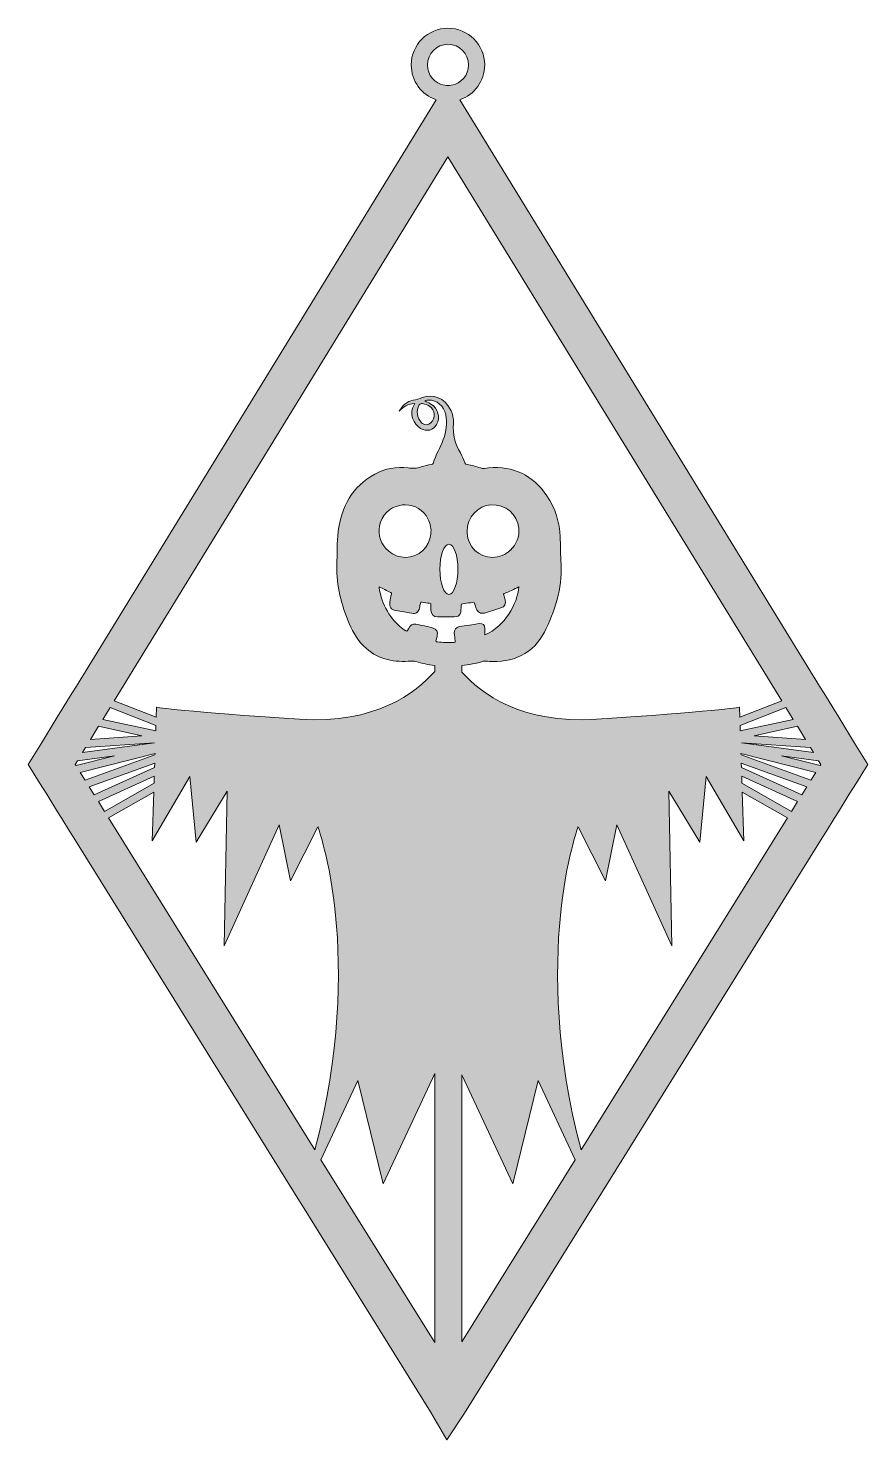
# Model space of a CAD drawing. Extents: x 689 to 2312, y -2864 to -135.
import ezdxf

# ---------------------------------------------------------------- set-up
doc = ezdxf.new("R2010")
doc.units = 0
doc.header["$MEASUREMENT"] = 0
doc.layers.add('Layer 1', color=7, linetype='Continuous')

msp = doc.modelspace()

# ---------------------------------------------------------------- hatches: boundary and pattern name
at = {"layer": 'Layer 1', "true_color": 0x6870b5}
h = msp.add_hatch(color=173, dxfattribs=at)
h.dxf.hatch_style = 2
edge = h.paths.add_edge_path()
edge.add_spline(control_points=[(2305.8, -1548.5), (2305.8, -1548.5), (2296.3, -1533), (2296.3, -1533), (2296.3, -1533), (2286.7, -1517.4), (2286.7, -1517.4), (2286.7, -1517.4), (2256.1, -1467.4), (2256.1, -1467.4), (2256.1, -1467.4), (2247.7, -1453.9), (2247.7, -1453.9), (2247.7, -1453.9), (2227, -1420), (2227, -1420), (2227, -1420), (2219, -1407), (2219, -1407), (2219, -1407), (1523.5, -273.3), (1523.5, -273.3), (1551.4, -263.8), (1571.4, -237.4), (1571.4, -206.2), (1571.4, -167), (1539.6, -135.2), (1500.4, -135.2), (1461.2, -135.2), (1429.4, -167), (1429.4, -206.2), (1429.4, -237.4), (1449.4, -263.8), (1477.4, -273.3), (1477.4, -273.3), (781.9, -1407), (781.9, -1407), (781.9, -1407), (773.9, -1420), (773.9, -1420), (773.9, -1420), (753.1, -1453.9), (753.1, -1453.9), (753.1, -1453.9), (744.8, -1467.4), (744.8, -1467.4), (744.8, -1467.4), (714.2, -1517.4), (714.2, -1517.4), (714.2, -1517.4), (704.6, -1533), (704.6, -1533), (704.6, -1533), (695.1, -1548.5), (695.1, -1548.5), (695.1, -1548.5), (688.8, -1558.7), (688.8, -1558.7), (688.8, -1558.7), (692.1, -1564), (692.1, -1564), (692.1, -1564), (702.4, -1580.7), (702.4, -1580.7), (702.4, -1580.7), (710.7, -1594), (710.7, -1594), (710.7, -1594), (724.6, -1616.2), (724.6, -1616.2), (724.6, -1616.2), (732.6, -1629.2), (732.6, -1629.2), (732.6, -1629.2), (745.6, -1650), (745.6, -1650), (745.6, -1650), (753.5, -1662.8), (753.5, -1662.8), (753.5, -1662.8), (768.9, -1687.6), (768.9, -1687.6), (768.9, -1687.6), (776.9, -1700.2), (776.9, -1700.2), (776.9, -1700.2), (1213.5, -2402.8), (1213.5, -2402.8), (1213.5, -2402.8), (1216, -2406.8), (1216, -2406.8), (1216, -2406.8), (1466.8, -2810.2), (1466.8, -2810.2), (1466.8, -2810.2), (1498.2, -2864.3), (1498.2, -2864.3), (1498.2, -2864.3), (1532.6, -2812.6), (1532.6, -2812.6), (1532.6, -2812.6), (1784.9, -2406.7), (1784.9, -2406.7), (1784.9, -2406.7), (1787.4, -2402.7), (1787.4, -2402.7), (1787.4, -2402.7), (2224, -1700.2), (2224, -1700.2), (2224, -1700.2), (2232, -1687.5), (2232, -1687.5), (2232, -1687.5), (2247.3, -1662.8), (2247.3, -1662.8), (2247.3, -1662.8), (2255.3, -1650), (2255.3, -1650), (2255.3, -1650), (2268.3, -1629.2), (2268.3, -1629.2), (2268.3, -1629.2), (2276.3, -1616.2), (2276.3, -1616.2), (2276.3, -1616.2), (2290.1, -1594), (2290.1, -1594), (2290.1, -1594), (2298.4, -1580.7), (2298.4, -1580.7), (2298.4, -1580.7), (2299.5, -1579), (2299.5, -1579), (2299.5, -1579), (2308.8, -1564), (2308.8, -1564), (2308.8, -1564), (2312.1, -1558.7), (2312.1, -1558.7), (2312.1, -1558.7), (2305.8, -1548.5), (2305.8, -1548.5)], knot_values=[0, 0, 0, 0, 1, 1, 1, 2, 2, 2, 3, 3, 3, 4, 4, 4, 5, 5, 5, 6, 6, 6, 7, 7, 7, 8, 8, 8, 9, 9, 9, 10, 10, 10, 11, 11, 11, 12, 12, 12, 13, 13, 13, 14, 14, 14, 15, 15, 15, 16, 16, 16, 17, 17, 17, 18, 18, 18, 19, 19, 19, 20, 20, 20, 21, 21, 21, 22, 22, 22, 23, 23, 23, 24, 24, 24, 25, 25, 25, 26, 26, 26, 27, 27, 27, 28, 28, 28, 29, 29, 29, 30, 30, 30, 31, 31, 31, 32, 32, 32, 33, 33, 33, 34, 34, 34, 35, 35, 35, 36, 36, 36, 37, 37, 37, 38, 38, 38, 39, 39, 39, 40, 40, 40, 41, 41, 41, 42, 42, 42, 43, 43, 43, 44, 44, 44, 45, 45, 45, 46, 46, 46, 47, 47, 47, 47], degree=3, periodic=1)
h.paths.add_polyline_path([(2206.9, -1535.2), (2068.2, -1516.5), (2201.4, -1526.1)])
h.paths.add_polyline_path([(2191.8, -1510.5), (2092.2, -1503.2), (2176.1, -1484.8)])
h.paths.add_polyline_path([(2167.8, -1471.4), (2065.4, -1493.8), (2065.1, -1483.3), (2153.8, -1448.6)])
edge = h.paths.add_edge_path()
edge.add_spline(control_points=[(1460.6, -206.2), (1460.6, -184.1), (1478.4, -166.3), (1500.4, -166.3), (1522.5, -166.3), (1540.3, -184.1), (1540.3, -206.2), (1540.3, -226.1), (1525.6, -242.8), (1506.4, -245.5), (1504.4, -245.9), (1502.4, -246.1), (1500.4, -246.1), (1498.4, -246.1), (1496.4, -245.9), (1494.4, -245.5), (1475.3, -242.8), (1460.6, -226.1), (1460.6, -206.2)], knot_values=[0, 0, 0, 0, 1, 1, 1, 2, 2, 2, 3, 3, 3, 4, 4, 4, 5, 5, 5, 6, 6, 6, 6], degree=3, periodic=1)
edge = h.paths.add_edge_path()
edge.add_spline(control_points=[(1500.4, -383.6), (1500.4, -383.6), (2145.8, -1435.6), (2145.8, -1435.6), (2145.8, -1435.6), (2064.6, -1467.4), (2064.6, -1467.4), (2064.6, -1467.4), (2063.9, -1447.9), (2063.9, -1447.9), (2063.9, -1447.9), (2009.6, -1457.1), (1787.3, -1471.2), (1642.5, -1480.5), (1564.2, -1422), (1527.3, -1380), (1527.3, -1380), (1527.3, -1367.6), (1527.3, -1367.6), (1541.2, -1366), (1555, -1363.3), (1568.7, -1359.2), (1570.3, -1358.7), (1572, -1358.3), (1573.7, -1358.6), (1578.2, -1359.5), (1582.9, -1359.5), (1587.7, -1359.5), (1609.5, -1359.8), (1630.3, -1355.7), (1649.2, -1344.2), (1668.1, -1332.6), (1681.1, -1315.5), (1690.4, -1295.9), (1710.5, -1254.1), (1722.1, -1210.4), (1718.7, -1163.5), (1717.7, -1148.6), (1718.1, -1133.7), (1717.4, -1118.8), (1716.1, -1090), (1708.1, -1063.3), (1691.8, -1039.3), (1664.8, -999.3), (1627.3, -981), (1578.9, -985.3), (1573.7, -985.7), (1568.5, -987.3), (1563, -985.3), (1554.7, -982.2), (1546, -980.2), (1537.2, -978.8), (1535.1, -978.5), (1534, -977.6), (1533.3, -975.6), (1530.9, -968.9), (1527.8, -962.4), (1524.3, -956.1), (1514.6, -938.6), (1508.8, -920.2), (1511, -899.8), (1512, -890), (1509.4, -880.5), (1504.9, -871.6), (1494.7, -851.2), (1470.2, -840.7), (1450.8, -849.4), (1445, -851.9), (1439.4, -853.3), (1433.3, -854.2), (1420.3, -856.3), (1412.3, -865.1), (1406.1, -875.8), (1413.8, -866.6), (1423.3, -861.2), (1436, -860.7), (1435.5, -861.8), (1435.3, -862.4), (1434.9, -863), (1423.7, -880.1), (1434.2, -900.9), (1447.5, -908.8), (1459.3, -915.9), (1472.1, -912.8), (1478.4, -901.2), (1486.1, -887.3), (1481.5, -870.9), (1467.5, -861.7), (1464, -859.4), (1460, -858), (1455.5, -855.7), (1458.3, -854.6), (1460.4, -854.2), (1462.5, -854.2), (1478.4, -853.6), (1493.1, -865.7), (1496.3, -882.4), (1499.4, -898.7), (1497.1, -914.7), (1491.4, -930.2), (1485.6, -946), (1476.5, -960.3), (1471.7, -976.5), (1471.2, -978.2), (1469.8, -978.5), (1468.4, -978.7), (1461.7, -979.5), (1454.9, -980.8), (1448.6, -983.3), (1440.2, -986.4), (1432, -985.9), (1423.3, -985.2), (1400.9, -983.3), (1378.8, -986), (1358.9, -997.1), (1315.6, -1021.4), (1294.1, -1060.1), (1288.1, -1108.2), (1285.4, -1130), (1286.3, -1152), (1285.5, -1174), (1284.1, -1213.3), (1294.4, -1250.2), (1309.4, -1286.1), (1317.2, -1304.4), (1327.6, -1321.3), (1342.7, -1334.6), (1367.6, -1356.4), (1397.5, -1361.5), (1429.4, -1358.8), (1432.4, -1358.5), (1435.2, -1358.9), (1438.1, -1359.7), (1450.1, -1363.1), (1462.4, -1365.8), (1474.7, -1367.3), (1474.7, -1367.3), (1474.7, -1378.7), (1474.7, -1378.7), (1438.2, -1420.7), (1359.9, -1480.6), (1213.6, -1471.2), (991.3, -1457.1), (937, -1447.9), (937, -1447.9), (937, -1447.9), (936.3, -1467.4), (936.3, -1467.4), (936.3, -1467.4), (855, -1435.6), (855, -1435.6), (855, -1435.6), (1500.4, -383.6), (1500.4, -383.6)], knot_values=[0, 0, 0, 0, 1, 1, 1, 2, 2, 2, 3, 3, 3, 4, 4, 4, 5, 5, 5, 6, 6, 6, 7, 7, 7, 8, 8, 8, 9, 9, 9, 10, 10, 10, 11, 11, 11, 12, 12, 12, 13, 13, 13, 14, 14, 14, 15, 15, 15, 16, 16, 16, 17, 17, 17, 18, 18, 18, 19, 19, 19, 20, 20, 20, 21, 21, 21, 22, 22, 22, 23, 23, 23, 24, 24, 24, 25, 25, 25, 26, 26, 26, 27, 27, 27, 28, 28, 28, 29, 29, 29, 30, 30, 30, 31, 31, 31, 32, 32, 32, 33, 33, 33, 34, 34, 34, 35, 35, 35, 36, 36, 36, 37, 37, 37, 38, 38, 38, 39, 39, 39, 40, 40, 40, 41, 41, 41, 42, 42, 42, 43, 43, 43, 44, 44, 44, 45, 45, 45, 46, 46, 46, 47, 47, 47, 48, 48, 48, 49, 49, 49, 50, 50, 50, 51, 51, 51, 51], degree=3, periodic=1)
edge = h.paths.add_edge_path()
edge.add_spline(control_points=[(1512.6, -1304.5), (1512.9, -1309.6), (1513.7, -1314.6), (1514.6, -1319.6), (1515, -1321.9), (1514.4, -1322.7), (1512.2, -1322.7), (1501.4, -1323), (1490.7, -1322.9), (1480, -1321.7), (1477.3, -1321.5), (1476.4, -1320.5), (1477.4, -1317.7), (1478.4, -1314.8), (1479.1, -1311.7), (1479.8, -1308.7), (1481.2, -1302.5), (1478, -1296.3), (1471.8, -1294.8), (1460.7, -1292), (1449.6, -1289.5), (1438.4, -1287.4), (1431.7, -1286.1), (1427.8, -1288.9), (1424, -1296.5), (1421.1, -1302.2), (1421.1, -1302.2), (1415.8, -1298.4), (1388, -1278), (1372.8, -1250.2), (1367.1, -1216.7), (1367.1, -1216.3), (1367.2, -1215.8), (1367.3, -1215.2), (1374.9, -1218.8), (1382.3, -1222.5), (1389.8, -1226), (1391.7, -1226.9), (1391.2, -1228.1), (1390.9, -1229.5), (1390, -1234.5), (1389.1, -1239.5), (1388.2, -1244.5), (1386.5, -1254), (1390.3, -1259.4), (1399.7, -1261), (1409.8, -1262.8), (1420, -1264.6), (1430.1, -1266.4), (1438.1, -1267.9), (1444, -1263.9), (1445.5, -1256), (1446, -1253), (1446.6, -1250.1), (1447, -1247.2), (1447.3, -1245.1), (1448, -1244.3), (1450.3, -1244.7), (1455.1, -1245.6), (1460, -1246.5), (1464.8, -1247), (1467.2, -1247.3), (1467.5, -1248.5), (1467.5, -1250.4), (1467.4, -1253.5), (1467.5, -1256.7), (1467.5, -1259.8), (1467.5, -1268.7), (1471.9, -1273.3), (1480.9, -1273.4), (1489.7, -1273.5), (1498.5, -1273.4), (1507.2, -1273.4), (1522.8, -1273.3), (1525.8, -1270.4), (1525.7, -1254.9), (1525.6, -1247.9), (1525.6, -1248), (1532.7, -1247.3), (1537.6, -1246.8), (1542.6, -1246.2), (1547.4, -1245.2), (1550.6, -1244.4), (1552, -1245.4), (1552.6, -1248.5), (1553.2, -1251.4), (1554.2, -1254.2), (1555.2, -1257), (1557.5, -1264.5), (1563.4, -1267.9), (1570.9, -1265.8), (1581.6, -1262.7), (1592.3, -1259.4), (1602.9, -1256.1), (1610.2, -1253.7), (1613.1, -1247.9), (1611, -1240.4), (1610.1, -1237.3), (1609.2, -1234.2), (1608.3, -1231.1), (1608, -1230), (1607.4, -1228.8), (1608.9, -1228.2), (1618.6, -1224.4), (1628, -1220), (1637.5, -1215), (1634.1, -1248.9), (1611.1, -1290.8), (1571.9, -1308.2), (1571.9, -1308.2), (1571.9, -1296), (1571.9, -1296), (1571.8, -1289.2), (1568.3, -1285.5), (1561.5, -1286.4), (1548.4, -1288.1), (1535.2, -1289.9), (1522.1, -1292.1), (1515.7, -1293.2), (1512.2, -1298), (1512.6, -1304.5)], knot_values=[0, 0, 0, 0, 1, 1, 1, 2, 2, 2, 3, 3, 3, 4, 4, 4, 5, 5, 5, 6, 6, 6, 7, 7, 7, 8, 8, 8, 9, 9, 9, 10, 10, 10, 11, 11, 11, 12, 12, 12, 13, 13, 13, 14, 14, 14, 15, 15, 15, 16, 16, 16, 17, 17, 17, 18, 18, 18, 19, 19, 19, 20, 20, 20, 21, 21, 21, 22, 22, 22, 23, 23, 23, 24, 24, 24, 25, 25, 25, 26, 26, 26, 27, 27, 27, 28, 28, 28, 29, 29, 29, 30, 30, 30, 31, 31, 31, 32, 32, 32, 33, 33, 33, 34, 34, 34, 35, 35, 35, 36, 36, 36, 37, 37, 37, 38, 38, 38, 39, 39, 39, 40, 40, 40, 40], degree=3, periodic=1)
edge = h.paths.add_edge_path()
edge.add_spline(control_points=[(1368, -1097.3), (1372.1, -1077.2), (1387.6, -1061.5), (1407.3, -1057.7), (1410.6, -1057), (1413.9, -1056.5), (1417.4, -1056.6), (1437.1, -1057.4), (1452.4, -1065.9), (1461.7, -1083.7), (1466.8, -1093.6), (1468.6, -1103.4), (1467.2, -1113.1), (1465.2, -1138.3), (1444.1, -1158.3), (1418.3, -1158.3), (1406, -1158.3), (1394.8, -1153.7), (1386.2, -1146.3), (1385.9, -1146.1), (1385.7, -1145.8), (1385.4, -1145.6), (1371.5, -1134.1), (1364.4, -1115), (1368, -1097.3)], knot_values=[0, 0, 0, 0, 1, 1, 1, 2, 2, 2, 3, 3, 3, 4, 4, 4, 5, 5, 5, 6, 6, 6, 7, 7, 7, 8, 8, 8, 8], degree=3, periodic=1)
edge = h.paths.add_edge_path()
edge.add_spline(control_points=[(1484.9, -1181.2), (1484.9, -1154.5), (1492.7, -1132.8), (1502.3, -1132.8), (1511.9, -1132.8), (1519.7, -1154.5), (1519.7, -1181.2), (1519.7, -1208), (1511.9, -1229.7), (1502.3, -1229.7), (1492.7, -1229.7), (1484.9, -1208), (1484.9, -1181.2)], knot_values=[0, 0, 0, 0, 1, 1, 1, 2, 2, 2, 3, 3, 3, 4, 4, 4, 4], degree=3, periodic=1)
edge = h.paths.add_edge_path()
edge.add_spline(control_points=[(1537.2, -1108.1), (1537.4, -1080.7), (1558.5, -1058), (1583.4, -1056.7), (1611.6, -1055.4), (1634.5, -1074.4), (1637.2, -1101.7), (1638.9, -1119), (1633.1, -1132.9), (1621, -1144), (1620.8, -1144.1), (1620.8, -1144.1), (1620.6, -1144.2), (1611.8, -1153), (1599.7, -1158.3), (1586.3, -1158.3), (1560, -1158.3), (1538.6, -1137.5), (1537.5, -1111.5), (1537.5, -1111.5), (1537.5, -1111.3), (1537.5, -1111.3), (1537.3, -1110.2), (1537.2, -1109.1), (1537.2, -1108.1)], knot_values=[0, 0, 0, 0, 1, 1, 1, 2, 2, 2, 3, 3, 3, 4, 4, 4, 5, 5, 5, 6, 6, 6, 7, 7, 7, 8, 8, 8, 8], degree=3, periodic=1)
edge = h.paths.add_edge_path()
edge.add_spline(control_points=[(1451.3, -860.9), (1456, -861.9), (1460.6, -863.2), (1464.7, -865.8), (1476, -873.1), (1477.3, -889.1), (1467.3, -898.1), (1464.7, -900.4), (1461.7, -902), (1458.2, -901.7), (1454.7, -901.9), (1452, -900.1), (1449.5, -897.9), (1440.2, -889.8), (1438.1, -873.8), (1445, -863.6), (1446.6, -861.2), (1448.4, -860.3), (1451.3, -860.9)], knot_values=[0, 0, 0, 0, 1, 1, 1, 2, 2, 2, 3, 3, 3, 4, 4, 4, 5, 5, 5, 6, 6, 6, 6], degree=3, periodic=1)
h.paths.add_polyline_path([(847.1, -1448.6), (935.8, -1483.3), (935.4, -1493.8), (833.1, -1471.4)])
h.paths.add_polyline_path([(824.8, -1484.9), (908.7, -1503.2), (809.1, -1510.4)])
h.paths.add_polyline_path([(799.5, -1526.1), (932.7, -1516.5), (793.9, -1535.2)])
h.paths.add_polyline_path([(779.7, -1558.4), (783.9, -1551.6), (855.6, -1541.9), (781.2, -1560.7)])
h.paths.add_polyline_path([(789.5, -1574.1), (934, -1537.5), (933.9, -1539.8), (798.8, -1589.1)])
h.paths.add_polyline_path([(806.9, -1602.1), (933.4, -1555.9), (933.2, -1564.5), (816.5, -1617.6)])
h.paths.add_polyline_path([(824.5, -1630.4), (932.5, -1581.1), (932.2, -1594.8), (836.3, -1649.3)])
edge = h.paths.add_edge_path()
edge.add_spline(control_points=[(844.1, -1662), (844.1, -1662), (931.5, -1612.4), (931.5, -1612.4), (931.5, -1612.4), (928.4, -1706.3), (928.4, -1706.3), (928.4, -1706.3), (1001.4, -1581.6), (1001.4, -1581.6), (1001.4, -1581.6), (1013.8, -1709), (1013.8, -1709), (1013.8, -1709), (1073.5, -1610.4), (1073.5, -1610.4), (1073.5, -1610.4), (1067.7, -1909.4), (1067.7, -1909.4), (1067.7, -1909.4), (1173.9, -1675.4), (1173.9, -1675.4), (1173.9, -1675.4), (1196.1, -1783.8), (1196.1, -1783.8), (1196.1, -1783.8), (1249, -1679.4), (1249, -1679.4), (1249, -1679.4), (1341.9, -1928.5), (1243.2, -2303.9), (1243.2, -2303.9), (844.1, -1662), (844.1, -1662)], knot_values=[0, 0, 0, 0, 1, 1, 1, 2, 2, 2, 3, 3, 3, 4, 4, 4, 5, 5, 5, 6, 6, 6, 7, 7, 7, 8, 8, 8, 9, 9, 9, 10, 10, 10, 11, 11, 11, 11], degree=3, periodic=1)
h.paths.add_polyline_path([(1254.8, -2322.8), (1325.8, -2169.6), (1374.8, -2369.3), (1474.7, -2156.3), (1474.7, -2676.5)])
h.paths.add_polyline_path([(1527.3, -2674.8), (1527.3, -2158.7), (1626.1, -2369.3), (1675.1, -2169.6), (1746.1, -2322.9)])
edge = h.paths.add_edge_path()
edge.add_spline(control_points=[(1757.7, -2304), (1659, -1928.5), (1751.9, -1679.4), (1751.9, -1679.4), (1751.9, -1679.4), (1804.8, -1783.8), (1804.8, -1783.8), (1804.8, -1783.8), (1827, -1675.4), (1827, -1675.4), (1827, -1675.4), (1933.2, -1909.4), (1933.2, -1909.4), (1933.2, -1909.4), (1927.4, -1610.4), (1927.4, -1610.4), (1927.4, -1610.4), (1987.1, -1709), (1987.1, -1709), (1987.1, -1709), (1999.5, -1581.6), (1999.5, -1581.6), (1999.5, -1581.6), (2072.4, -1706.3), (2072.4, -1706.3), (2072.4, -1706.3), (2069.4, -1612.4), (2069.4, -1612.4), (2069.4, -1612.4), (2156.8, -1662), (2156.8, -1662), (2156.8, -1662), (1757.7, -2304), (1757.7, -2304)], knot_values=[0, 0, 0, 0, 1, 1, 1, 2, 2, 2, 3, 3, 3, 4, 4, 4, 5, 5, 5, 6, 6, 6, 7, 7, 7, 8, 8, 8, 9, 9, 9, 10, 10, 10, 11, 11, 11, 11], degree=3, periodic=1)
h.paths.add_polyline_path([(2164.6, -1649.3), (2068.7, -1594.8), (2068.3, -1581.1), (2176.4, -1630.4)])
h.paths.add_polyline_path([(2184.4, -1617.6), (2067.7, -1564.5), (2067.5, -1555.9), (2194, -1602.1)])
h.paths.add_polyline_path([(2202.1, -1589.1), (2067, -1539.8), (2066.9, -1537.5), (2211.4, -1574.1)])
h.paths.add_polyline_path([(2221.2, -1558.4), (2219.7, -1560.7), (2145.3, -1541.9), (2217, -1551.6)])

# ---------------------------------------------------------------- linework, layer by layer
at = {"layer": 'Layer 1', "lineweight": 0}
for points in [[(847.1, -1448.6), (935.8, -1483.3), (935.4, -1493.8), (833.1, -1471.4), (847.1, -1448.6)], [(2167.8, -1471.4), (2065.4, -1493.8), (2065.1, -1483.3), (2153.8, -1448.6), (2167.8, -1471.4)], [(824.8, -1484.9), (908.7, -1503.2), (809.1, -1510.4), (824.8, -1484.9)], [(2191.8, -1510.5), (2092.2, -1503.2), (2176.1, -1484.8), (2191.8, -1510.5)], [(799.5, -1526.1), (932.7, -1516.5), (793.9, -1535.2), (799.5, -1526.1)], [(2206.9, -1535.2), (2068.2, -1516.5), (2201.4, -1526.1), (2206.9, -1535.2)], [(779.7, -1558.4), (783.9, -1551.6), (855.6, -1541.9), (781.2, -1560.7), (779.7, -1558.4)], [(789.5, -1574.1), (934, -1537.5), (933.9, -1539.8), (798.8, -1589.1), (789.5, -1574.1)], [(2202.1, -1589.1), (2067, -1539.8), (2066.9, -1537.5), (2211.4, -1574.1), (2202.1, -1589.1)], [(2221.2, -1558.4), (2219.7, -1560.7), (2145.3, -1541.9), (2217, -1551.6), (2221.2, -1558.4)], [(806.9, -1602.1), (933.4, -1555.9), (933.2, -1564.5), (816.5, -1617.6), (806.9, -1602.1)], [(824.5, -1630.4), (932.5, -1581.1), (932.2, -1594.8), (836.3, -1649.3), (824.5, -1630.4)], [(2184.4, -1617.6), (2067.7, -1564.5), (2067.5, -1555.9), (2194, -1602.1), (2184.4, -1617.6)], [(2164.6, -1649.3), (2068.7, -1594.8), (2068.3, -1581.1), (2176.4, -1630.4), (2164.6, -1649.3)], [(1254.8, -2322.8), (1325.8, -2169.6), (1374.8, -2369.3), (1474.7, -2156.3), (1474.7, -2676.5), (1254.8, -2322.8)], [(1527.3, -2674.8), (1527.3, -2158.7), (1626.1, -2369.3), (1675.1, -2169.6), (1746.1, -2322.9), (1527.3, -2674.8)]]:
    msp.add_lwpolyline(points, dxfattribs=at)
for points, knots in [([(2305.8, -1548.5), (2305.8, -1548.5), (2296.3, -1533), (2296.3, -1533), (2296.3, -1533), (2286.7, -1517.4), (2286.7, -1517.4), (2286.7, -1517.4), (2256.1, -1467.4), (2256.1, -1467.4), (2256.1, -1467.4), (2247.7, -1453.9), (2247.7, -1453.9), (2247.7, -1453.9), (2227, -1420), (2227, -1420), (2227, -1420), (2219, -1407), (2219, -1407), (2219, -1407), (1523.5, -273.3), (1523.5, -273.3), (1551.4, -263.8), (1571.4, -237.4), (1571.4, -206.2), (1571.4, -167), (1539.6, -135.2), (1500.4, -135.2), (1461.2, -135.2), (1429.4, -167), (1429.4, -206.2), (1429.4, -237.4), (1449.4, -263.8), (1477.4, -273.3), (1477.4, -273.3), (781.9, -1407), (781.9, -1407), (781.9, -1407), (773.9, -1420), (773.9, -1420), (773.9, -1420), (753.1, -1453.9), (753.1, -1453.9), (753.1, -1453.9), (744.8, -1467.4), (744.8, -1467.4), (744.8, -1467.4), (714.2, -1517.4), (714.2, -1517.4), (714.2, -1517.4), (704.6, -1533), (704.6, -1533), (704.6, -1533), (695.1, -1548.5), (695.1, -1548.5), (695.1, -1548.5), (688.8, -1558.7), (688.8, -1558.7), (688.8, -1558.7), (692.1, -1564), (692.1, -1564), (692.1, -1564), (702.4, -1580.7), (702.4, -1580.7), (702.4, -1580.7), (710.7, -1594), (710.7, -1594), (710.7, -1594), (724.6, -1616.2), (724.6, -1616.2), (724.6, -1616.2), (732.6, -1629.2), (732.6, -1629.2), (732.6, -1629.2), (745.6, -1650), (745.6, -1650), (745.6, -1650), (753.5, -1662.8), (753.5, -1662.8), (753.5, -1662.8), (768.9, -1687.6), (768.9, -1687.6), (768.9, -1687.6), (776.9, -1700.2), (776.9, -1700.2), (776.9, -1700.2), (1213.5, -2402.8), (1213.5, -2402.8), (1213.5, -2402.8), (1216, -2406.8), (1216, -2406.8), (1216, -2406.8), (1466.8, -2810.2), (1466.8, -2810.2), (1466.8, -2810.2), (1498.2, -2864.3), (1498.2, -2864.3), (1498.2, -2864.3), (1532.6, -2812.6), (1532.6, -2812.6), (1532.6, -2812.6), (1784.9, -2406.7), (1784.9, -2406.7), (1784.9, -2406.7), (1787.4, -2402.7), (1787.4, -2402.7), (1787.4, -2402.7), (2224, -1700.2), (2224, -1700.2), (2224, -1700.2), (2232, -1687.5), (2232, -1687.5), (2232, -1687.5), (2247.3, -1662.8), (2247.3, -1662.8), (2247.3, -1662.8), (2255.3, -1650), (2255.3, -1650), (2255.3, -1650), (2268.3, -1629.2), (2268.3, -1629.2), (2268.3, -1629.2), (2276.3, -1616.2), (2276.3, -1616.2), (2276.3, -1616.2), (2290.1, -1594), (2290.1, -1594), (2290.1, -1594), (2298.4, -1580.7), (2298.4, -1580.7), (2298.4, -1580.7), (2299.5, -1579), (2299.5, -1579), (2299.5, -1579), (2308.8, -1564), (2308.8, -1564), (2308.8, -1564), (2312.1, -1558.7), (2312.1, -1558.7), (2312.1, -1558.7), (2305.8, -1548.5), (2305.8, -1548.5)], [0, 0, 0, 0, 1, 1, 1, 2, 2, 2, 3, 3, 3, 4, 4, 4, 5, 5, 5, 6, 6, 6, 7, 7, 7, 8, 8, 8, 9, 9, 9, 10, 10, 10, 11, 11, 11, 12, 12, 12, 13, 13, 13, 14, 14, 14, 15, 15, 15, 16, 16, 16, 17, 17, 17, 18, 18, 18, 19, 19, 19, 20, 20, 20, 21, 21, 21, 22, 22, 22, 23, 23, 23, 24, 24, 24, 25, 25, 25, 26, 26, 26, 27, 27, 27, 28, 28, 28, 29, 29, 29, 30, 30, 30, 31, 31, 31, 32, 32, 32, 33, 33, 33, 34, 34, 34, 35, 35, 35, 36, 36, 36, 37, 37, 37, 38, 38, 38, 39, 39, 39, 40, 40, 40, 41, 41, 41, 42, 42, 42, 43, 43, 43, 44, 44, 44, 45, 45, 45, 46, 46, 46, 47, 47, 47, 47]), ([(1460.6, -206.2), (1460.6, -184.1), (1478.4, -166.3), (1500.4, -166.3), (1522.5, -166.3), (1540.3, -184.1), (1540.3, -206.2), (1540.3, -226.1), (1525.6, -242.8), (1506.4, -245.5), (1504.4, -245.9), (1502.4, -246.1), (1500.4, -246.1), (1498.4, -246.1), (1496.4, -245.9), (1494.4, -245.5), (1475.3, -242.8), (1460.6, -226.1), (1460.6, -206.2)], [0, 0, 0, 0, 1, 1, 1, 2, 2, 2, 3, 3, 3, 4, 4, 4, 5, 5, 5, 6, 6, 6, 6]), ([(1500.4, -383.6), (1500.4, -383.6), (2145.8, -1435.6), (2145.8, -1435.6), (2145.8, -1435.6), (2064.6, -1467.4), (2064.6, -1467.4), (2064.6, -1467.4), (2063.9, -1447.9), (2063.9, -1447.9), (2063.9, -1447.9), (2009.6, -1457.1), (1787.3, -1471.2), (1642.5, -1480.5), (1564.2, -1422), (1527.3, -1380), (1527.3, -1380), (1527.3, -1367.6), (1527.3, -1367.6), (1541.2, -1366), (1555, -1363.3), (1568.7, -1359.2), (1570.3, -1358.7), (1572, -1358.3), (1573.7, -1358.6), (1578.2, -1359.5), (1582.9, -1359.5), (1587.7, -1359.5), (1609.5, -1359.8), (1630.3, -1355.7), (1649.2, -1344.2), (1668.1, -1332.6), (1681.1, -1315.5), (1690.4, -1295.9), (1710.5, -1254.1), (1722.1, -1210.4), (1718.7, -1163.5), (1717.7, -1148.6), (1718.1, -1133.7), (1717.4, -1118.8), (1716.1, -1090), (1708.1, -1063.3), (1691.8, -1039.3), (1664.8, -999.3), (1627.3, -981), (1578.9, -985.3), (1573.7, -985.7), (1568.5, -987.3), (1563, -985.3), (1554.7, -982.2), (1546, -980.2), (1537.2, -978.8), (1535.1, -978.5), (1534, -977.6), (1533.3, -975.6), (1530.9, -968.9), (1527.8, -962.4), (1524.3, -956.1), (1514.6, -938.6), (1508.8, -920.2), (1511, -899.8), (1512, -890), (1509.4, -880.5), (1504.9, -871.6), (1494.7, -851.2), (1470.2, -840.7), (1450.8, -849.4), (1445, -851.9), (1439.4, -853.3), (1433.3, -854.2), (1420.3, -856.3), (1412.3, -865.1), (1406.1, -875.8), (1413.8, -866.6), (1423.3, -861.2), (1436, -860.7), (1435.5, -861.8), (1435.3, -862.4), (1434.9, -863), (1423.7, -880.1), (1434.2, -900.9), (1447.5, -908.8), (1459.3, -915.9), (1472.1, -912.8), (1478.4, -901.2), (1486.1, -887.3), (1481.5, -870.9), (1467.5, -861.7), (1464, -859.4), (1460, -858), (1455.5, -855.7), (1458.3, -854.6), (1460.4, -854.2), (1462.5, -854.2), (1478.4, -853.6), (1493.1, -865.7), (1496.3, -882.4), (1499.4, -898.7), (1497.1, -914.7), (1491.4, -930.2), (1485.6, -946), (1476.5, -960.3), (1471.7, -976.5), (1471.2, -978.2), (1469.8, -978.5), (1468.4, -978.7), (1461.7, -979.5), (1454.9, -980.8), (1448.6, -983.3), (1440.2, -986.4), (1432, -985.9), (1423.3, -985.2), (1400.9, -983.3), (1378.8, -986), (1358.9, -997.1), (1315.6, -1021.4), (1294.1, -1060.1), (1288.1, -1108.2), (1285.4, -1130), (1286.3, -1152), (1285.5, -1174), (1284.1, -1213.3), (1294.4, -1250.2), (1309.4, -1286.1), (1317.2, -1304.4), (1327.6, -1321.3), (1342.7, -1334.6), (1367.6, -1356.4), (1397.5, -1361.5), (1429.4, -1358.8), (1432.4, -1358.5), (1435.2, -1358.9), (1438.1, -1359.7), (1450.1, -1363.1), (1462.4, -1365.8), (1474.7, -1367.3), (1474.7, -1367.3), (1474.7, -1378.7), (1474.7, -1378.7), (1438.2, -1420.7), (1359.9, -1480.6), (1213.6, -1471.2), (991.3, -1457.1), (937, -1447.9), (937, -1447.9), (937, -1447.9), (936.3, -1467.4), (936.3, -1467.4), (936.3, -1467.4), (855, -1435.6), (855, -1435.6), (855, -1435.6), (1500.4, -383.6), (1500.4, -383.6)], [0, 0, 0, 0, 1, 1, 1, 2, 2, 2, 3, 3, 3, 4, 4, 4, 5, 5, 5, 6, 6, 6, 7, 7, 7, 8, 8, 8, 9, 9, 9, 10, 10, 10, 11, 11, 11, 12, 12, 12, 13, 13, 13, 14, 14, 14, 15, 15, 15, 16, 16, 16, 17, 17, 17, 18, 18, 18, 19, 19, 19, 20, 20, 20, 21, 21, 21, 22, 22, 22, 23, 23, 23, 24, 24, 24, 25, 25, 25, 26, 26, 26, 27, 27, 27, 28, 28, 28, 29, 29, 29, 30, 30, 30, 31, 31, 31, 32, 32, 32, 33, 33, 33, 34, 34, 34, 35, 35, 35, 36, 36, 36, 37, 37, 37, 38, 38, 38, 39, 39, 39, 40, 40, 40, 41, 41, 41, 42, 42, 42, 43, 43, 43, 44, 44, 44, 45, 45, 45, 46, 46, 46, 47, 47, 47, 48, 48, 48, 49, 49, 49, 50, 50, 50, 51, 51, 51, 51]), ([(1451.3, -860.9), (1456, -861.9), (1460.6, -863.2), (1464.7, -865.8), (1476, -873.1), (1477.3, -889.1), (1467.3, -898.1), (1464.7, -900.4), (1461.7, -902), (1458.2, -901.7), (1454.7, -901.9), (1452, -900.1), (1449.5, -897.9), (1440.2, -889.8), (1438.1, -873.8), (1445, -863.6), (1446.6, -861.2), (1448.4, -860.3), (1451.3, -860.9)], [0, 0, 0, 0, 1, 1, 1, 2, 2, 2, 3, 3, 3, 4, 4, 4, 5, 5, 5, 6, 6, 6, 6]), ([(1368, -1097.3), (1372.1, -1077.2), (1387.6, -1061.5), (1407.3, -1057.7), (1410.6, -1057), (1413.9, -1056.5), (1417.4, -1056.6), (1437.1, -1057.4), (1452.4, -1065.9), (1461.7, -1083.7), (1466.8, -1093.6), (1468.6, -1103.4), (1467.2, -1113.1), (1465.2, -1138.3), (1444.1, -1158.3), (1418.3, -1158.3), (1406, -1158.3), (1394.8, -1153.7), (1386.2, -1146.3), (1385.9, -1146.1), (1385.7, -1145.8), (1385.4, -1145.6), (1371.5, -1134.1), (1364.4, -1115), (1368, -1097.3)], [0, 0, 0, 0, 1, 1, 1, 2, 2, 2, 3, 3, 3, 4, 4, 4, 5, 5, 5, 6, 6, 6, 7, 7, 7, 8, 8, 8, 8]), ([(1537.2, -1108.1), (1537.4, -1080.7), (1558.5, -1058), (1583.4, -1056.7), (1611.6, -1055.4), (1634.5, -1074.4), (1637.2, -1101.7), (1638.9, -1119), (1633.1, -1132.9), (1621, -1144), (1620.8, -1144.1), (1620.8, -1144.1), (1620.6, -1144.2), (1611.8, -1153), (1599.7, -1158.3), (1586.3, -1158.3), (1560, -1158.3), (1538.6, -1137.5), (1537.5, -1111.5), (1537.5, -1111.5), (1537.5, -1111.3), (1537.5, -1111.3), (1537.3, -1110.2), (1537.2, -1109.1), (1537.2, -1108.1)], [0, 0, 0, 0, 1, 1, 1, 2, 2, 2, 3, 3, 3, 4, 4, 4, 5, 5, 5, 6, 6, 6, 7, 7, 7, 8, 8, 8, 8]), ([(1484.9, -1181.2), (1484.9, -1154.5), (1492.7, -1132.8), (1502.3, -1132.8), (1511.9, -1132.8), (1519.7, -1154.5), (1519.7, -1181.2), (1519.7, -1208), (1511.9, -1229.7), (1502.3, -1229.7), (1492.7, -1229.7), (1484.9, -1208), (1484.9, -1181.2)], [0, 0, 0, 0, 1, 1, 1, 2, 2, 2, 3, 3, 3, 4, 4, 4, 4]), ([(1512.6, -1304.5), (1512.9, -1309.6), (1513.7, -1314.6), (1514.6, -1319.6), (1515, -1321.9), (1514.4, -1322.7), (1512.2, -1322.7), (1501.4, -1323), (1490.7, -1322.9), (1480, -1321.7), (1477.3, -1321.5), (1476.4, -1320.5), (1477.4, -1317.7), (1478.4, -1314.8), (1479.1, -1311.7), (1479.8, -1308.7), (1481.2, -1302.5), (1478, -1296.3), (1471.8, -1294.8), (1460.7, -1292), (1449.6, -1289.5), (1438.4, -1287.4), (1431.7, -1286.1), (1427.8, -1288.9), (1424, -1296.5), (1421.1, -1302.2), (1421.1, -1302.2), (1415.8, -1298.4), (1388, -1278), (1372.8, -1250.2), (1367.1, -1216.7), (1367.1, -1216.3), (1367.2, -1215.8), (1367.3, -1215.2), (1374.9, -1218.8), (1382.3, -1222.5), (1389.8, -1226), (1391.7, -1226.9), (1391.2, -1228.1), (1390.9, -1229.5), (1390, -1234.5), (1389.1, -1239.5), (1388.2, -1244.5), (1386.5, -1254), (1390.3, -1259.4), (1399.7, -1261), (1409.8, -1262.8), (1420, -1264.6), (1430.1, -1266.4), (1438.1, -1267.9), (1444, -1263.9), (1445.5, -1256), (1446, -1253), (1446.6, -1250.1), (1447, -1247.2), (1447.3, -1245.1), (1448, -1244.3), (1450.3, -1244.7), (1455.1, -1245.6), (1460, -1246.5), (1464.8, -1247), (1467.2, -1247.3), (1467.5, -1248.5), (1467.5, -1250.4), (1467.4, -1253.5), (1467.5, -1256.7), (1467.5, -1259.8), (1467.5, -1268.7), (1471.9, -1273.3), (1480.9, -1273.4), (1489.7, -1273.5), (1498.5, -1273.4), (1507.2, -1273.4), (1522.8, -1273.3), (1525.8, -1270.4), (1525.7, -1254.9), (1525.6, -1247.9), (1525.6, -1248), (1532.7, -1247.3), (1537.6, -1246.8), (1542.6, -1246.2), (1547.4, -1245.2), (1550.6, -1244.4), (1552, -1245.4), (1552.6, -1248.5), (1553.2, -1251.4), (1554.2, -1254.2), (1555.2, -1257), (1557.5, -1264.5), (1563.4, -1267.9), (1570.9, -1265.8), (1581.6, -1262.7), (1592.3, -1259.4), (1602.9, -1256.1), (1610.2, -1253.7), (1613.1, -1247.9), (1611, -1240.4), (1610.1, -1237.3), (1609.2, -1234.2), (1608.3, -1231.1), (1608, -1230), (1607.4, -1228.8), (1608.9, -1228.2), (1618.6, -1224.4), (1628, -1220), (1637.5, -1215), (1634.1, -1248.9), (1611.1, -1290.8), (1571.9, -1308.2), (1571.9, -1308.2), (1571.9, -1296), (1571.9, -1296), (1571.8, -1289.2), (1568.3, -1285.5), (1561.5, -1286.4), (1548.4, -1288.1), (1535.2, -1289.9), (1522.1, -1292.1), (1515.7, -1293.2), (1512.2, -1298), (1512.6, -1304.5)], [0, 0, 0, 0, 1, 1, 1, 2, 2, 2, 3, 3, 3, 4, 4, 4, 5, 5, 5, 6, 6, 6, 7, 7, 7, 8, 8, 8, 9, 9, 9, 10, 10, 10, 11, 11, 11, 12, 12, 12, 13, 13, 13, 14, 14, 14, 15, 15, 15, 16, 16, 16, 17, 17, 17, 18, 18, 18, 19, 19, 19, 20, 20, 20, 21, 21, 21, 22, 22, 22, 23, 23, 23, 24, 24, 24, 25, 25, 25, 26, 26, 26, 27, 27, 27, 28, 28, 28, 29, 29, 29, 30, 30, 30, 31, 31, 31, 32, 32, 32, 33, 33, 33, 34, 34, 34, 35, 35, 35, 36, 36, 36, 37, 37, 37, 38, 38, 38, 39, 39, 39, 40, 40, 40, 40]), ([(844.1, -1662), (844.1, -1662), (931.5, -1612.4), (931.5, -1612.4), (931.5, -1612.4), (928.4, -1706.3), (928.4, -1706.3), (928.4, -1706.3), (1001.4, -1581.6), (1001.4, -1581.6), (1001.4, -1581.6), (1013.8, -1709), (1013.8, -1709), (1013.8, -1709), (1073.5, -1610.4), (1073.5, -1610.4), (1073.5, -1610.4), (1067.7, -1909.4), (1067.7, -1909.4), (1067.7, -1909.4), (1173.9, -1675.4), (1173.9, -1675.4), (1173.9, -1675.4), (1196.1, -1783.8), (1196.1, -1783.8), (1196.1, -1783.8), (1249, -1679.4), (1249, -1679.4), (1249, -1679.4), (1341.9, -1928.5), (1243.2, -2303.9), (1243.2, -2303.9), (844.1, -1662), (844.1, -1662)], [0, 0, 0, 0, 1, 1, 1, 2, 2, 2, 3, 3, 3, 4, 4, 4, 5, 5, 5, 6, 6, 6, 7, 7, 7, 8, 8, 8, 9, 9, 9, 10, 10, 10, 11, 11, 11, 11]), ([(1757.7, -2304), (1659, -1928.5), (1751.9, -1679.4), (1751.9, -1679.4), (1751.9, -1679.4), (1804.8, -1783.8), (1804.8, -1783.8), (1804.8, -1783.8), (1827, -1675.4), (1827, -1675.4), (1827, -1675.4), (1933.2, -1909.4), (1933.2, -1909.4), (1933.2, -1909.4), (1927.4, -1610.4), (1927.4, -1610.4), (1927.4, -1610.4), (1987.1, -1709), (1987.1, -1709), (1987.1, -1709), (1999.5, -1581.6), (1999.5, -1581.6), (1999.5, -1581.6), (2072.4, -1706.3), (2072.4, -1706.3), (2072.4, -1706.3), (2069.4, -1612.4), (2069.4, -1612.4), (2069.4, -1612.4), (2156.8, -1662), (2156.8, -1662), (2156.8, -1662), (1757.7, -2304), (1757.7, -2304)], [0, 0, 0, 0, 1, 1, 1, 2, 2, 2, 3, 3, 3, 4, 4, 4, 5, 5, 5, 6, 6, 6, 7, 7, 7, 8, 8, 8, 9, 9, 9, 10, 10, 10, 11, 11, 11, 11])]:
    msp.add_open_spline(points, degree=3, knots=knots, dxfattribs=at)

doc.saveas('drawing.dxf')
